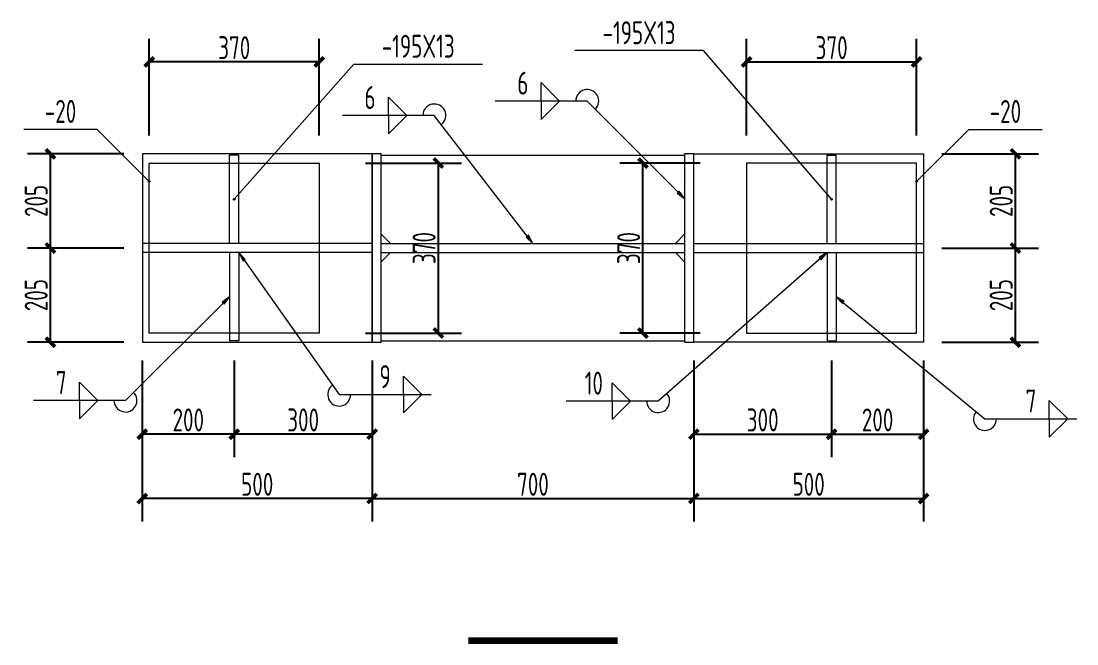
# Model space of a CAD drawing. Extents: x 95752 to 843522, y -411933 to 75567.
# Drawn here: x 215732 to 227219, y 40422 to 47197 of the extents above; entities that cross this region are included whole.
import ezdxf
from ezdxf.enums import TextEntityAlignment as Align

# ---------------------------------------------------------------- set-up
doc = ezdxf.new("R2010")
doc.units = 0
doc.header["$LTSCALE"] = 1000
doc.header["$MEASUREMENT"] = 0
doc.linetypes.add('线型4', pattern=[2.5, 1.5, -1])
doc.layers.add('DIM_SYMB', color=3, linetype='Continuous')
for name, color, linetype, lineweight in [('尺寸标注', 9, 'Continuous', 18), ('焊缝标注', 9, 'Continuous', 18), ('编号标注', 9, 'Continuous', 18), ('钢板标注', 9, 'Continuous', 18)]:
    doc.layers.add(name, color=color, linetype=linetype, lineweight=lineweight)
doc.styles.add('FromPkpm', font='Pkpmeng', dxfattribs={"width": 0.7, "bigfont": 'Pkpmchn'})
doc.dimstyles.new('Pkpm_1.00', dxfattribs={"dimtxt": 250, "dimasz": 100, "dimexe": 250, "dimexo": 0.0625, "dimgap": 30, "dimtad": 1, "dimdec": 0, "dimrnd": 5, "dimzin": 0, "dimdsep": 46, "dimtxsty": 'FromPkpm', "dimblk1": 'ARCHTICK', "dimblk2": 'ARCHTICK', "dimsah": 1, "dimcen": 0.09, "dimadec": 0, "dimazin": 0, "dimtfac": 1, "dimtdec": 0, "dimtix": 1, "dimtmove": 2, "dimatfit": 1, "dimfxl": 1, "dimtolj": 1, "dimtzin": 0, "dimarcsym": 0})

# ---------------------------------------------------------------- blocks, each defined once
blk = doc.blocks.new('_ArchTick')
at = {"color": 0, "linetype": 'ByBlock', "const_width": 0.4}
blk.add_lwpolyline([(-0.5, -0.5), (0.5, 0.5)], dxfattribs=at)
blk = doc.blocks.new('*D233')
at = {"layer": 'Defpoints', "color": 0, "linetype": 'Continuous', "transparency": 16777216}
for p in [(225476, 46753), (223626, 45753), (225476, 45753)]:
    blk.add_point(p, dxfattribs=at)
at = {"layer": '尺寸标注', "color": 0, "linetype": 'Continuous', "lineweight": -2, "transparency": 16777216}
for p, q in [((223626, 45953), (223626, 47003)), ((225476, 45953), (225476, 47003)), ((223626, 46753), (225476, 46753))]:
    blk.add_line(p, q, dxfattribs=at)
at = {"layer": '尺寸标注', "color": 0, "linetype": 'Continuous', "lineweight": -2, "transparency": 16777216, "xscale": 100, "yscale": 100, "zscale": 100, "rotation": 180}
blk.add_blockref('_ArchTick', (223626, 46753), dxfattribs=at)
at = {"layer": '尺寸标注', "color": 0, "linetype": 'Continuous', "lineweight": -2, "transparency": 16777216, "xscale": 100, "yscale": 100, "zscale": 100}
blk.add_blockref('_ArchTick', (225476, 46753), dxfattribs=at)
at = {"layer": '尺寸标注', "color": 0, "linetype": 'Continuous', "lineweight": 18, "transparency": 16777216, "insert": (224551, 46908), "char_height": 250, "attachment_point": 5, "style": 'FromPkpm'}
blk.add_mtext('\\A1;370', dxfattribs=at)
blk = doc.blocks.new('*D234')
at = {"layer": 'Defpoints', "color": 0, "linetype": 'Continuous', "transparency": 16777216}
for p in [(223051, 43703), (224551, 43703), (224551, 42703)]:
    blk.add_point(p, dxfattribs=at)
at = {"layer": '尺寸标注', "color": 0, "linetype": 'Continuous', "lineweight": -2, "transparency": 16777216}
for p, q in [((223051, 43503), (223051, 42453)), ((224551, 43503), (224551, 42453)), ((223051, 42703), (224551, 42703))]:
    blk.add_line(p, q, dxfattribs=at)
at = {"layer": '尺寸标注', "color": 0, "linetype": 'Continuous', "lineweight": -2, "transparency": 16777216, "xscale": 100, "yscale": 100, "zscale": 100, "rotation": 180}
blk.add_blockref('_ArchTick', (223051, 42703), dxfattribs=at)
at = {"layer": '尺寸标注', "color": 0, "linetype": 'Continuous', "lineweight": -2, "transparency": 16777216, "xscale": 100, "yscale": 100, "zscale": 100}
blk.add_blockref('_ArchTick', (224551, 42703), dxfattribs=at)
at = {"layer": '尺寸标注', "color": 0, "linetype": 'Continuous', "lineweight": 18, "transparency": 16777216, "insert": (223801, 42858), "char_height": 250, "attachment_point": 5, "style": 'FromPkpm'}
blk.add_mtext('\\A1;300', dxfattribs=at)
blk = doc.blocks.new('*D235')
at = {"layer": 'Defpoints', "color": 0, "linetype": 'Continuous', "transparency": 16777216}
for p in [(224551, 43703), (225551, 43703), (225551, 42703)]:
    blk.add_point(p, dxfattribs=at)
at = {"layer": '尺寸标注', "color": 0, "linetype": 'Continuous', "lineweight": -2, "transparency": 16777216}
for p, q in [((224551, 43503), (224551, 42453)), ((225551, 43503), (225551, 42453)), ((224551, 42703), (225551, 42703))]:
    blk.add_line(p, q, dxfattribs=at)
at = {"layer": '尺寸标注', "color": 0, "linetype": 'Continuous', "lineweight": -2, "transparency": 16777216, "xscale": 100, "yscale": 100, "zscale": 100, "rotation": 180}
blk.add_blockref('_ArchTick', (224551, 42703), dxfattribs=at)
at = {"layer": '尺寸标注', "color": 0, "linetype": 'Continuous', "lineweight": -2, "transparency": 16777216, "xscale": 100, "yscale": 100, "zscale": 100}
blk.add_blockref('_ArchTick', (225551, 42703), dxfattribs=at)
at = {"layer": '尺寸标注', "color": 0, "linetype": 'Continuous', "lineweight": 18, "transparency": 16777216, "insert": (225051, 42858), "char_height": 250, "attachment_point": 5, "style": 'FromPkpm'}
blk.add_mtext('\\A1;200', dxfattribs=at)
blk = doc.blocks.new('*D236')
at = {"layer": 'Defpoints', "color": 0, "linetype": 'Continuous', "transparency": 16777216}
for p in [(219551, 43703), (223051, 43703), (223051, 42003)]:
    blk.add_point(p, dxfattribs=at)
at = {"layer": '尺寸标注', "color": 0, "linetype": 'Continuous', "lineweight": -2, "transparency": 16777216}
for p, q in [((219551, 43503), (219551, 41753)), ((223051, 43503), (223051, 41753)), ((219551, 42003), (223051, 42003))]:
    blk.add_line(p, q, dxfattribs=at)
at = {"layer": '尺寸标注', "color": 0, "linetype": 'Continuous', "lineweight": -2, "transparency": 16777216, "xscale": 100, "yscale": 100, "zscale": 100, "rotation": 180}
blk.add_blockref('_ArchTick', (219551, 42003), dxfattribs=at)
at = {"layer": '尺寸标注', "color": 0, "linetype": 'Continuous', "lineweight": -2, "transparency": 16777216, "xscale": 100, "yscale": 100, "zscale": 100}
blk.add_blockref('_ArchTick', (223051, 42003), dxfattribs=at)
at = {"layer": '尺寸标注', "color": 0, "linetype": 'Continuous', "lineweight": 18, "transparency": 16777216, "insert": (221301, 42158), "char_height": 250, "attachment_point": 5, "style": 'FromPkpm'}
blk.add_mtext('\\A1;700', dxfattribs=at)
blk = doc.blocks.new('*D237')
at = {"layer": 'Defpoints', "color": 0, "linetype": 'Continuous', "transparency": 16777216}
for p in [(223051, 43703), (225551, 43703), (225551, 42003)]:
    blk.add_point(p, dxfattribs=at)
at = {"layer": '尺寸标注', "color": 0, "linetype": 'Continuous', "lineweight": -2, "transparency": 16777216}
for p, q in [((223051, 43503), (223051, 41753)), ((225551, 43503), (225551, 41753)), ((223051, 42003), (225551, 42003))]:
    blk.add_line(p, q, dxfattribs=at)
at = {"layer": '尺寸标注', "color": 0, "linetype": 'Continuous', "lineweight": -2, "transparency": 16777216, "xscale": 100, "yscale": 100, "zscale": 100, "rotation": 180}
blk.add_blockref('_ArchTick', (223051, 42003), dxfattribs=at)
at = {"layer": '尺寸标注', "color": 0, "linetype": 'Continuous', "lineweight": -2, "transparency": 16777216, "xscale": 100, "yscale": 100, "zscale": 100}
blk.add_blockref('_ArchTick', (225551, 42003), dxfattribs=at)
at = {"layer": '尺寸标注', "color": 0, "linetype": 'Continuous', "lineweight": 18, "transparency": 16777216, "insert": (224301, 42158), "char_height": 250, "attachment_point": 5, "style": 'FromPkpm'}
blk.add_mtext('\\A1;500', dxfattribs=at)
blk = doc.blocks.new('*D238')
at = {"layer": 'Defpoints', "color": 0, "linetype": 'Continuous', "transparency": 16777216}
for p in [(225551, 44728), (226551, 44728), (225551, 43703)]:
    blk.add_point(p, dxfattribs=at)
at = {"layer": '尺寸标注', "color": 0, "linetype": 'Continuous', "lineweight": -2, "transparency": 16777216}
for p, q in [((225751, 44728), (226801, 44728)), ((226551, 43703), (226551, 44728)), ((225751, 43703), (226801, 43703))]:
    blk.add_line(p, q, dxfattribs=at)
at = {"layer": '尺寸标注', "color": 0, "linetype": 'Continuous', "lineweight": -2, "transparency": 16777216, "xscale": 100, "yscale": 100, "zscale": 100}
for p, rotation in [((226551, 44728), 90), ((226551, 43703), 270)]:
    blk.add_blockref('_ArchTick', p, dxfattribs=dict(at, rotation=rotation))
at = {"layer": '尺寸标注', "color": 0, "linetype": 'Continuous', "lineweight": 18, "transparency": 16777216, "insert": (226396, 44216), "char_height": 250, "attachment_point": 5, "rotation": 90, "style": 'FromPkpm'}
blk.add_mtext('\\A1;205', dxfattribs=at)
blk = doc.blocks.new('*D239')
at = {"layer": 'Defpoints', "color": 0, "linetype": 'Continuous', "transparency": 16777216}
for p in [(225551, 45753), (226551, 45753), (225551, 44728)]:
    blk.add_point(p, dxfattribs=at)
at = {"layer": '尺寸标注', "color": 0, "linetype": 'Continuous', "lineweight": -2, "transparency": 16777216}
for p, q in [((225751, 45753), (226801, 45753)), ((226551, 44728), (226551, 45753)), ((225751, 44728), (226801, 44728))]:
    blk.add_line(p, q, dxfattribs=at)
at = {"layer": '尺寸标注', "color": 0, "linetype": 'Continuous', "lineweight": -2, "transparency": 16777216, "xscale": 100, "yscale": 100, "zscale": 100}
for p, rotation in [((226551, 45753), 90), ((226551, 44728), 270)]:
    blk.add_blockref('_ArchTick', p, dxfattribs=dict(at, rotation=rotation))
at = {"layer": '尺寸标注', "color": 0, "linetype": 'Continuous', "lineweight": 18, "transparency": 16777216, "insert": (226396, 45241), "char_height": 250, "attachment_point": 5, "rotation": 90, "style": 'FromPkpm'}
blk.add_mtext('\\A1;205', dxfattribs=at)
blk = doc.blocks.new('*D240')
at = {"layer": 'Defpoints', "color": 0, "linetype": 'Continuous', "transparency": 16777216}
for p in [(217126, 46753), (217126, 45753), (218976, 45753)]:
    blk.add_point(p, dxfattribs=at)
at = {"layer": '尺寸标注', "color": 0, "linetype": 'Continuous', "lineweight": -2, "transparency": 16777216}
for p, q in [((217126, 45953), (217126, 47003)), ((218976, 45953), (218976, 47003)), ((218976, 46753), (217126, 46753))]:
    blk.add_line(p, q, dxfattribs=at)
at = {"layer": '尺寸标注', "color": 0, "linetype": 'Continuous', "lineweight": -2, "transparency": 16777216, "xscale": 100, "yscale": 100, "zscale": 100, "rotation": 180}
blk.add_blockref('_ArchTick', (217126, 46753), dxfattribs=at)
at = {"layer": '尺寸标注', "color": 0, "linetype": 'Continuous', "lineweight": -2, "transparency": 16777216, "xscale": 100, "yscale": 100, "zscale": 100}
blk.add_blockref('_ArchTick', (218976, 46753), dxfattribs=at)
at = {"layer": '尺寸标注', "color": 0, "linetype": 'Continuous', "lineweight": 18, "transparency": 16777216, "insert": (218051, 46908), "char_height": 250, "attachment_point": 5, "style": 'FromPkpm'}
blk.add_mtext('\\A1;370', dxfattribs=at)
blk = doc.blocks.new('*D241')
at = {"layer": 'Defpoints', "color": 0, "linetype": 'Continuous', "transparency": 16777216}
for p in [(218051, 43703), (219551, 43703), (218051, 42703)]:
    blk.add_point(p, dxfattribs=at)
at = {"layer": '尺寸标注', "color": 0, "linetype": 'Continuous', "lineweight": -2, "transparency": 16777216}
for p, q in [((218051, 43503), (218051, 42453)), ((219551, 43503), (219551, 42453)), ((219551, 42703), (218051, 42703))]:
    blk.add_line(p, q, dxfattribs=at)
at = {"layer": '尺寸标注', "color": 0, "linetype": 'Continuous', "lineweight": -2, "transparency": 16777216, "xscale": 100, "yscale": 100, "zscale": 100, "rotation": 180}
blk.add_blockref('_ArchTick', (218051, 42703), dxfattribs=at)
at = {"layer": '尺寸标注', "color": 0, "linetype": 'Continuous', "lineweight": -2, "transparency": 16777216, "xscale": 100, "yscale": 100, "zscale": 100}
blk.add_blockref('_ArchTick', (219551, 42703), dxfattribs=at)
at = {"layer": '尺寸标注', "color": 0, "linetype": 'Continuous', "lineweight": 18, "transparency": 16777216, "insert": (218801, 42858), "char_height": 250, "attachment_point": 5, "style": 'FromPkpm'}
blk.add_mtext('\\A1;300', dxfattribs=at)
blk = doc.blocks.new('*D242')
at = {"layer": 'Defpoints', "color": 0, "linetype": 'Continuous', "transparency": 16777216}
for p in [(217051, 43703), (218051, 43703), (217051, 42703)]:
    blk.add_point(p, dxfattribs=at)
at = {"layer": '尺寸标注', "color": 0, "linetype": 'Continuous', "lineweight": -2, "transparency": 16777216}
for p, q in [((217051, 43503), (217051, 42453)), ((218051, 43503), (218051, 42453)), ((218051, 42703), (217051, 42703))]:
    blk.add_line(p, q, dxfattribs=at)
at = {"layer": '尺寸标注', "color": 0, "linetype": 'Continuous', "lineweight": -2, "transparency": 16777216, "xscale": 100, "yscale": 100, "zscale": 100, "rotation": 180}
blk.add_blockref('_ArchTick', (217051, 42703), dxfattribs=at)
at = {"layer": '尺寸标注', "color": 0, "linetype": 'Continuous', "lineweight": -2, "transparency": 16777216, "xscale": 100, "yscale": 100, "zscale": 100}
blk.add_blockref('_ArchTick', (218051, 42703), dxfattribs=at)
at = {"layer": '尺寸标注', "color": 0, "linetype": 'Continuous', "lineweight": 18, "transparency": 16777216, "insert": (217551, 42858), "char_height": 250, "attachment_point": 5, "style": 'FromPkpm'}
blk.add_mtext('\\A1;200', dxfattribs=at)
blk = doc.blocks.new('*D243')
at = {"layer": 'Defpoints', "color": 0, "linetype": 'Continuous', "transparency": 16777216}
for p in [(217051, 43703), (219551, 43703), (217051, 42003)]:
    blk.add_point(p, dxfattribs=at)
at = {"layer": '尺寸标注', "color": 0, "linetype": 'Continuous', "lineweight": -2, "transparency": 16777216}
for p, q in [((217051, 43503), (217051, 41753)), ((219551, 43503), (219551, 41753)), ((219551, 42003), (217051, 42003))]:
    blk.add_line(p, q, dxfattribs=at)
at = {"layer": '尺寸标注', "color": 0, "linetype": 'Continuous', "lineweight": -2, "transparency": 16777216, "xscale": 100, "yscale": 100, "zscale": 100, "rotation": 180}
blk.add_blockref('_ArchTick', (217051, 42003), dxfattribs=at)
at = {"layer": '尺寸标注', "color": 0, "linetype": 'Continuous', "lineweight": -2, "transparency": 16777216, "xscale": 100, "yscale": 100, "zscale": 100}
blk.add_blockref('_ArchTick', (219551, 42003), dxfattribs=at)
at = {"layer": '尺寸标注', "color": 0, "linetype": 'Continuous', "lineweight": 18, "transparency": 16777216, "insert": (218301, 42158), "char_height": 250, "attachment_point": 5, "style": 'FromPkpm'}
blk.add_mtext('\\A1;500', dxfattribs=at)
blk = doc.blocks.new('*D244')
at = {"layer": 'Defpoints', "color": 0, "linetype": 'Continuous', "transparency": 16777216}
for p in [(216051, 44728), (217051, 44728), (217051, 43703)]:
    blk.add_point(p, dxfattribs=at)
at = {"layer": '尺寸标注', "color": 0, "linetype": 'Continuous', "lineweight": -2, "transparency": 16777216}
for p, q in [((216851, 44728), (215801, 44728)), ((216051, 43703), (216051, 44728)), ((216851, 43703), (215801, 43703))]:
    blk.add_line(p, q, dxfattribs=at)
at = {"layer": '尺寸标注', "color": 0, "linetype": 'Continuous', "lineweight": -2, "transparency": 16777216, "xscale": 100, "yscale": 100, "zscale": 100}
for p, rotation in [((216051, 44728), 90), ((216051, 43703), 270)]:
    blk.add_blockref('_ArchTick', p, dxfattribs=dict(at, rotation=rotation))
at = {"layer": '尺寸标注', "color": 0, "linetype": 'Continuous', "lineweight": 18, "transparency": 16777216, "insert": (215896, 44216), "char_height": 250, "attachment_point": 5, "rotation": 90, "style": 'FromPkpm'}
blk.add_mtext('\\A1;205', dxfattribs=at)
blk = doc.blocks.new('*D245')
at = {"layer": 'Defpoints', "color": 0, "linetype": 'Continuous', "transparency": 16777216}
for p in [(216051, 45753), (217051, 45753), (217051, 44728)]:
    blk.add_point(p, dxfattribs=at)
at = {"layer": '尺寸标注', "color": 0, "linetype": 'Continuous', "lineweight": -2, "transparency": 16777216}
for p, q in [((216851, 45753), (215801, 45753)), ((216051, 44728), (216051, 45753)), ((216851, 44728), (215801, 44728))]:
    blk.add_line(p, q, dxfattribs=at)
at = {"layer": '尺寸标注', "color": 0, "linetype": 'Continuous', "lineweight": -2, "transparency": 16777216, "xscale": 100, "yscale": 100, "zscale": 100}
for p, rotation in [((216051, 45753), 90), ((216051, 44728), 270)]:
    blk.add_blockref('_ArchTick', p, dxfattribs=dict(at, rotation=rotation))
at = {"layer": '尺寸标注', "color": 0, "linetype": 'Continuous', "lineweight": 18, "transparency": 16777216, "insert": (215896, 45241), "char_height": 250, "attachment_point": 5, "rotation": 90, "style": 'FromPkpm'}
blk.add_mtext('\\A1;205', dxfattribs=at)
blk = doc.blocks.new('*D253')
at = {"layer": 'Defpoints', "color": 0, "linetype": 'Continuous', "transparency": 16777216}
for p in [(222498, 45653), (223126, 45653), (223126, 43803)]:
    blk.add_point(p, dxfattribs=at)
at = {"layer": '尺寸标注', "color": 0, "linetype": 'Continuous', "lineweight": -2, "transparency": 16777216}
for p, q in [((223121, 45653), (222248, 45653)), ((222498, 43803), (222498, 45653)), ((223121, 43803), (222248, 43803))]:
    blk.add_line(p, q, dxfattribs=at)
at = {"layer": '尺寸标注', "color": 0, "linetype": 'Continuous', "lineweight": -2, "transparency": 16777216, "xscale": 100, "yscale": 100, "zscale": 100}
for p, rotation in [((222498, 45653), 90), ((222498, 43803), 270)]:
    blk.add_blockref('_ArchTick', p, dxfattribs=dict(at, rotation=rotation))
at = {"layer": '尺寸标注', "color": 0, "linetype": 'Continuous', "lineweight": 18, "transparency": 16777216, "insert": (222343, 44728), "char_height": 250, "attachment_point": 5, "rotation": 90, "style": 'FromPkpm'}
blk.add_mtext('\\A1;370', dxfattribs=at)
blk = doc.blocks.new('*D254')
at = {"layer": 'Defpoints', "color": 0, "linetype": 'Continuous', "transparency": 16777216}
for p in [(219476, 45653), (220272, 45653), (219476, 43803)]:
    blk.add_point(p, dxfattribs=at)
at = {"layer": '尺寸标注', "color": 0, "linetype": 'Continuous', "lineweight": -2, "transparency": 16777216}
for p, q in [((219481, 45653), (220522, 45653)), ((220272, 43803), (220272, 45653)), ((219481, 43803), (220522, 43803))]:
    blk.add_line(p, q, dxfattribs=at)
at = {"layer": '尺寸标注', "color": 0, "linetype": 'Continuous', "lineweight": -2, "transparency": 16777216, "xscale": 100, "yscale": 100, "zscale": 100}
for p, rotation in [((220272, 45653), 90), ((220272, 43803), 270)]:
    blk.add_blockref('_ArchTick', p, dxfattribs=dict(at, rotation=rotation))
at = {"layer": '尺寸标注', "color": 0, "linetype": 'Continuous', "lineweight": 18, "transparency": 16777216, "insert": (220117, 44728), "char_height": 250, "attachment_point": 5, "rotation": 90, "style": 'FromPkpm'}
blk.add_mtext('\\A1;370', dxfattribs=at)

msp = doc.modelspace()

# ---------------------------------------------------------------- hatches: boundary and pattern name
at = {"layer": '焊缝标注'}
for points in [[(222951.2, 45265.7), (222891.2, 45347.1), (222869.9, 45325.9)], [(221301.2, 44778.2), (221252, 44866.6), (221228.2, 44848.3)], [(218101.2, 44678.2), (218146.7, 44587.9), (218171.1, 44605.2)], [(224501.2, 44678.2), (224416.2, 44623.5), (224436, 44600.9)], [(218001.2, 44198.2), (217919.7, 44138.3), (217940.9, 44117)], [(224601.2, 44198.2), (224668.9, 44123.2), (224688, 44146.3)]]:
    msp.add_hatch(color=2, dxfattribs=at).paths.add_polyline_path(points)
at = {"layer": '钢板标注'}
h = msp.add_hatch(color=0, dxfattribs=at)
edge = h.paths.add_edge_path()
edge.add_arc((217126.2, 45453.2), 10, 0, 360)
h = msp.add_hatch(color=0, dxfattribs=at)
edge = h.paths.add_edge_path()
edge.add_arc((225476.2, 45453.2), 10, 0, 360)
h = msp.add_hatch(color=0, dxfattribs=at)
edge = h.paths.add_edge_path()
edge.add_arc((218051.2, 45258.2), 10, 0, 360)
h = msp.add_hatch(color=0, dxfattribs=at)
edge = h.paths.add_edge_path()
edge.add_arc((224551.2, 45258.2), 10, 0, 360)

# ---------------------------------------------------------------- linework, layer by layer
at = {"layer": 'DIM_SYMB', "color": 2, "const_width": 70}
msp.add_lwpolyline([(220598.5, 40456.9), (222222.5, 40456.9)], dxfattribs=at)
at = {"layer": '尺寸标注', "color": 0, "ltscale": 100}
for points in [[(219651.2, 45753.2), (219551.2, 45753.2)], [(219551.2, 45753.2), (219551.2, 43703.2)], [(219651.2, 43703.2), (219651.2, 45753.2)], [(223051.2, 45753.2), (222951.2, 45753.2)], [(222951.2, 45753.2), (222951.2, 43703.2)], [(223051.2, 43703.2), (223051.2, 45753.2)], [(219651.2, 44778.2), (222951.2, 44778.2)], [(219651.2, 44678.2), (222951.2, 44678.2)], [(219551.2, 43703.2), (219651.2, 43703.2)], [(222951.2, 43703.2), (223051.2, 43703.2)]]:
    msp.add_lwpolyline(points, dxfattribs=at)
at = {"layer": '焊缝标注', "color": 2, "ltscale": 100}
for p, q in [((221591.8, 46327.6), (221391.8, 46527.6)), ((221391.8, 46327.6), (221391.8, 46527.6)), ((219928.1, 46170.3), (219728.1, 46370.3)), ((219728.1, 46170.3), (219728.1, 46370.3)), ((221891.8, 46327.6), (220891.8, 46327.6)), ((221591.8, 46327.6), (221391.8, 46127.6)), ((221391.8, 46327.6), (221391.8, 46127.6)), ((220228.1, 46170.3), (219228.1, 46170.3)), ((219928.1, 46170.3), (219728.1, 45970.3)), ((219728.1, 46170.3), (219728.1, 45970.3)), ((219892.8, 43334.2), (220092.8, 43134.2)), ((219892.8, 43134.2), (219892.8, 43334.2)), ((216567.6, 43069.1), (216367.6, 43269.1)), ((216367.6, 43069.1), (216367.6, 43269.1)), ((222363.6, 43063.5), (222163.6, 43263.5)), ((222163.6, 43063.5), (222163.6, 43263.5)), ((219192.8, 43134.2), (220192.8, 43134.2)), ((219892.8, 42934.2), (220092.8, 43134.2)), ((219892.8, 43134.2), (219892.8, 42934.2)), ((216867.6, 43069.1), (215867.6, 43069.1)), ((216567.6, 43069.1), (216367.6, 42869.1)), ((216367.6, 43069.1), (216367.6, 42869.1)), ((222663.6, 43063.5), (221663.6, 43063.5)), ((222363.6, 43063.5), (222163.6, 42863.5)), ((222163.6, 43063.5), (222163.6, 42863.5)), ((226919.5, 43069.1), (227119.5, 42869.1)), ((226919.5, 42869.1), (226919.5, 43069.1)), ((226219.5, 42869.1), (227219.5, 42869.1)), ((226919.5, 42669.1), (227119.5, 42869.1)), ((226919.5, 42869.1), (226919.5, 42669.1))]:
    msp.add_line(p, q, dxfattribs=at)
at = {"layer": '焊缝标注', "color": 2, "lineweight": 18, "ltscale": 100}
for p, q in [((222951.2, 45265.7), (221891.8, 46327.6)), ((221301.2, 44778.2), (220228.1, 46170.3)), ((218101.2, 44678.2), (219192.8, 43134.2)), ((224501.2, 44678.2), (222663.6, 43063.5)), ((218001.2, 44198.2), (216867.6, 43069.1)), ((224601.2, 44198.2), (226219.5, 42869.1))]:
    msp.add_line(p, q, dxfattribs=at)
at = {"layer": '焊缝标注', "color": 2, "linetype": '线型4', "ltscale": 100}
for points in [[(218001.2, 44778.2), (218001.2, 45738.2)], [(218101.2, 45738.2), (218001.2, 45738.2)], [(218101.2, 44778.2), (218101.2, 45738.2)], [(224501.2, 44778.2), (224501.2, 45738.2)], [(224501.2, 45738.2), (224601.2, 45738.2)], [(224601.2, 44778.2), (224601.2, 45738.2)], [(219551.2, 44778.2), (217051.2, 44778.2)], [(223051.2, 44778.2), (225551.2, 44778.2)], [(219551.2, 44678.2), (217051.2, 44678.2)], [(218001.2, 44678.2), (218001.2, 43718.2)], [(218101.2, 44678.2), (218101.2, 43718.2)], [(223051.2, 44678.2), (225551.2, 44678.2)], [(224501.2, 44678.2), (224501.2, 43718.2)], [(224601.2, 44678.2), (224601.2, 43718.2)], [(218101.2, 43718.2), (218001.2, 43718.2)], [(224501.2, 43718.2), (224601.2, 43718.2)]]:
    msp.add_lwpolyline(points, dxfattribs=at)
at = {"layer": '焊缝标注', "color": 2, "linetype": 'Continuous'}
for points in [[(222951.2, 45265.7), (222891.2, 45347.1), (222869.9, 45325.9)], [(221301.2, 44778.2), (221252, 44866.6), (221228.2, 44848.3)], [(218101.2, 44678.2), (218146.7, 44587.9), (218171.1, 44605.2)], [(224501.2, 44678.2), (224416.2, 44623.5), (224436, 44600.9)], [(218001.2, 44198.2), (217919.7, 44138.3), (217940.9, 44117)], [(224601.2, 44198.2), (224668.9, 44123.2), (224688, 44146.3)]]:
    msp.add_lwpolyline(points, close=True, dxfattribs=at)
at = {"layer": '焊缝标注', "color": 2, "ltscale": 100}
for centre, start, end in [((221891.8, 46327.6), 314.93158, 180), ((220228.1, 46170.3), 307.62717, 180), ((219192.8, 43134.2), 125.25946, 0), ((216867.6, 43069.1), 180, 44.88593), ((222663.6, 43063.5), 180, 41.30568), ((226219.5, 42869.1), 140.60443, 0)]:
    msp.add_arc(centre, 125, start, end, dxfattribs=at)
at = {"layer": '编号标注', "color": 2, "ltscale": 100}
for points in [[(219551.2, 45753.2), (217051.2, 45753.2)], [(217051.2, 45753.2), (217051.2, 43703.2)], [(219551.2, 43703.2), (219551.2, 45753.2)], [(219651.2, 45738.2), (222951.2, 45738.2)], [(223051.2, 45753.2), (225551.2, 45753.2)], [(223051.2, 43703.2), (223051.2, 45753.2)], [(225551.2, 45753.2), (225551.2, 43703.2)], [(217126.2, 43803.2), (217126.2, 45653.2)], [(217126.2, 45653.2), (218976.2, 45653.2)], [(218976.2, 45653.2), (218976.2, 43803.2)], [(225476.2, 45653.2), (223626.2, 45653.2)], [(223626.2, 45653.2), (223626.2, 43803.2)], [(225476.2, 43803.2), (225476.2, 45653.2)], [(219651.2, 44878.2), (219751.2, 44778.2)], [(222951.2, 44878.2), (222851.2, 44778.2)], [(219651.2, 44578.2), (219751.2, 44678.2)], [(222951.2, 44578.2), (222851.2, 44678.2)], [(218976.2, 43803.2), (217126.2, 43803.2)], [(223626.2, 43803.2), (225476.2, 43803.2)], [(217051.2, 43703.2), (219551.2, 43703.2)], [(219651.2, 43718.2), (222951.2, 43718.2)], [(225551.2, 43703.2), (223051.2, 43703.2)]]:
    msp.add_lwpolyline(points, dxfattribs=at)
at = {"layer": '钢板标注', "color": 0, "ltscale": 100}
for p, q in [((223155.5, 46876), (221755.5, 46876)), ((224551.2, 45258.2), (223155.5, 46876)), ((218051.2, 45258.2), (219352.6, 46728.9)), ((219352.6, 46728.9), (220752.6, 46728.9)), ((216561.2, 46019.6), (215761.2, 46019.6)), ((217126.2, 45453.2), (216561.2, 46019.6)), ((225476.2, 45453.2), (226042.1, 46018.7)), ((226042.1, 46018.7), (226842.1, 46018.7))]:
    msp.add_line(p, q, dxfattribs=at)
for centre in [(217126.2, 45453.2), (225476.2, 45453.2), (218051.2, 45258.2), (224551.2, 45258.2)]:
    msp.add_circle(centre, 10, dxfattribs=at)

# ---------------------------------------------------------------- texts
at = {"layer": '焊缝标注', "color": 2, "style": 'FromPkpm', "width": 0.7}
for s, p in [('6', (221191.8, 46397.6)), ('6', (219528.1, 46240.3)), ('9', (219692.8, 43204.2)), ('7', (216167.6, 43139.1)), ('10', (221963.6, 43133.5)), ('7', (226719.5, 42939.1))]:
    msp.add_text(s, height=250, dxfattribs=at).set_placement(p, align=Align.CENTER)
at = {"layer": '钢板标注', "color": 0, "style": 'FromPkpm', "width": 0.7}
for s, p in [('-195X13', (222455.5, 46946)), ('-195X13', (220052.6, 46798.9)), ('-20', (216161.2, 46089.6)), ('-20', (226442.1, 46088.7))]:
    msp.add_text(s, height=250, dxfattribs=at).set_placement(p, align=Align.CENTER)

# ---------------------------------------------------------------- dimensions: what is measured, and where the dimension line sits
at = {"layer": '尺寸标注', "color": 0, "linetype": 'Continuous', "lineweight": 18}
for base, p1, p2, text, picture, middle in [((217126.2, 46753.2), (218976.2, 45753.2), (217126.2, 45753.2), '370', '*D240', (218051.2, 46908.2)), ((225476.2, 46753.2), (223626.2, 45753.2), (225476.2, 45753.2), '370', '*D233', (224551.2, 46908.2)), ((217051.2, 42703.2), (218051.2, 43703.2), (217051.2, 43703.2), '200', '*D242', (217551.2, 42858.2)), ((217051.2, 42003.2), (219551.2, 43703.2), (217051.2, 43703.2), '500', '*D243', (218301.2, 42158.2)), ((218051.2, 42703.2), (219551.2, 43703.2), (218051.2, 43703.2), '300', '*D241', (218801.2, 42858.2)), ((223051.2, 42003.2), (219551.2, 43703.2), (223051.2, 43703.2), '700', '*D236', (221301.2, 42158.2)), ((224551.2, 42703.2), (223051.2, 43703.2), (224551.2, 43703.2), '300', '*D234', (223801.2, 42858.2)), ((225551.2, 42003.2), (223051.2, 43703.2), (225551.2, 43703.2), '500', '*D237', (224301.2, 42158.2)), ((225551.2, 42703.2), (224551.2, 43703.2), (225551.2, 43703.2), '200', '*D235', (225051.2, 42858.2))]:
    dim = msp.add_linear_dim(base=base, p1=p1, p2=p2, text=text, dimstyle='Pkpm_1.00', override={"dimexo": 200, "dimtad": 1, "dimjust": 0, "dimtih": 0, "dimtoh": 0, "dimtix": 1, "dimtmove": 0, "dimatfit": 3}, dxfattribs=at)
    dim.commit()
    dim.dimension.update_dxf_attribs({"geometry": picture, "text_midpoint": middle})
for base, p1, p2, text, override, picture, middle in [((216051.2, 45753.2), (217051.2, 44728.2), (217051.2, 45753.2), '205', {"dimexo": 200, "dimtad": 1, "dimjust": 0, "dimtih": 0, "dimtoh": 0, "dimtix": 1, "dimtmove": 0, "dimatfit": 3}, '*D245', (215896.2, 45240.7)), ((226551.2, 45753.2), (225551.2, 44728.2), (225551.2, 45753.2), '205', {"dimexo": 200, "dimtad": 1, "dimjust": 0, "dimtih": 0, "dimtoh": 0, "dimtix": 1, "dimtmove": 0, "dimatfit": 3}, '*D239', (226396.2, 45240.7)), ((220272.5, 45653.2), (219476.2, 43803.2), (219476.2, 45653.2), '370', {"dimexo": 5.124121, "dimtad": 1, "dimjust": 0, "dimtih": 0, "dimtoh": 0, "dimtix": 1, "dimtmove": 0, "dimatfit": 3}, '*D254', (220117.5, 44728.2)), ((222497.7, 45653.2), (223126.2, 43803.2), (223126.2, 45653.2), '370', {"dimexo": 4.754369, "dimtad": 1, "dimjust": 0, "dimtih": 0, "dimtoh": 0, "dimtix": 1, "dimtmove": 0, "dimatfit": 3}, '*D253', (222342.7, 44728.2)), ((216051.2, 44728.2), (217051.2, 43703.2), (217051.2, 44728.2), '205', {"dimexo": 200, "dimtad": 1, "dimjust": 0, "dimtih": 0, "dimtoh": 0, "dimtix": 1, "dimtmove": 0, "dimatfit": 3}, '*D244', (215896.2, 44215.7)), ((226551.2, 44728.2), (225551.2, 43703.2), (225551.2, 44728.2), '205', {"dimexo": 200, "dimtad": 1, "dimjust": 0, "dimtih": 0, "dimtoh": 0, "dimtix": 1, "dimtmove": 0, "dimatfit": 3}, '*D238', (226396.2, 44215.7))]:
    dim = msp.add_linear_dim(base=base, p1=p1, p2=p2, angle=90, text=text, dimstyle='Pkpm_1.00', override=override, dxfattribs=at)
    dim.commit()
    dim.dimension.update_dxf_attribs({"geometry": picture, "text_midpoint": middle})

doc.saveas('drawing.dxf')
